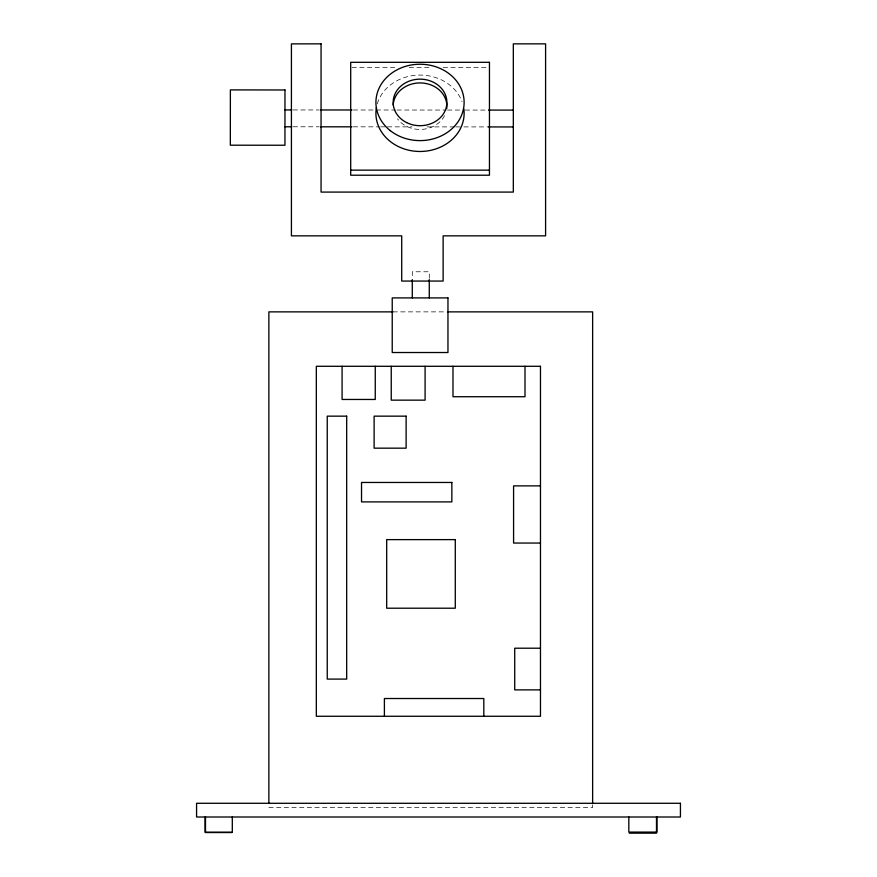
<?xml version="1.0" encoding="UTF-8"?>
<svg xmlns="http://www.w3.org/2000/svg" width="877" height="877" viewBox="0 0 877 877"><rect width="100%" height="100%" fill="white"/><g stroke="black" fill="none" stroke-linecap="round" stroke-linejoin="round"><path stroke-width="0.66" stroke-dasharray="4.38 3.29" d="M352.061 67.376L396.952 67.376M409.197 67.376L430.958 67.376M443.203 67.376L488.094 67.376M393.006 311.872L446.459 311.872M293.17 109.943L319.118 109.965M353.278 109.987L395.626 110.02M396.985 110.02L446.163 110.053M447.533 110.053L463.922 110.064M465.292 110.064L488.511 110.085M293.159 126.781L319.107 126.803M353.267 126.825L379.215 126.847M380.585 126.847L386.044 126.847M387.415 126.847L412.004 126.869M427.033 126.88L454.352 126.902M455.711 126.902L462.552 126.902M463.911 126.902L488.5 126.924M592.633 804.845L592.633 807.585L268.877 807.585L268.877 804.845M429.27 278.305L429.27 271.771L412.289 271.771L412.289 278.305M377.263 103.892A44.102 38.193 0 0 1 418.702 75.093A44.102 38.193 0 0 1 462.047 101.699M444.562 115.654A26.858 23.262 0 0 1 422.122 129.379A26.858 23.262 0 0 1 397.489 118.855"/><path stroke-width="1.32" d="M284.981 89.936L284.948 145.242L230.333 145.198L230.377 89.892L284.981 89.98M350.701 170.149L489.454 170.149M393.006 311.872L268.877 311.872L268.877 803.475M447.687 311.872L592.633 311.872L592.633 803.475M540.473 485.88L513.582 485.88L513.582 543.049L540.473 543.049M540.473 648.213L514.722 648.213L514.722 689.881L540.473 689.881M231.901 832.536L205.492 832.536L205.492 817.002M629.258 833.15L656.5 833.15L656.5 817.002M284.97 109.932L291.8 109.943M320.489 109.965L351.907 109.987M488.511 110.085L513.1 110.096M284.959 126.781L291.789 126.781M320.478 126.803L351.896 126.825M488.5 126.924L513.089 126.946M656.939 817.002L656.939 832.098L628.82 832.098L628.82 817.002M525.005 366.29L525.005 396.722L452.992 396.722L452.992 366.29M483.808 716.268L483.808 698.52L384.4 698.52L384.4 716.268M429.27 279.61L429.27 297.906M425.093 366.29L425.093 400.153L391.241 400.153L391.241 366.29M412.289 279.61L412.289 297.906M375.257 366.29L375.257 399.463L342.085 399.463L342.085 366.29M232.306 817.002L232.306 832.262L205.086 832.262L205.086 817.002M463.856 109.033A44.102 38.193 0 0 1 419.151 151.469A44.102 38.193 0 0 1 376.408 107.542M393.192 104.977A26.858 23.262 0 0 1 422.122 82.997A26.858 23.262 0 0 1 446.733 108.616M321.059 43.85L291.416 43.872L291.416 235.847L401.71 235.847L401.71 281.057L443.126 281.057L443.126 235.847L545.593 235.847L545.593 43.85L513.319 43.85L513.319 192.085L321.059 192.085L321.059 43.85M489.454 62.311L350.701 62.311L350.701 175.214L489.454 175.214L489.454 62.311M447.961 297.906L392.227 297.906L392.227 352.521L447.961 352.521L447.961 297.906M540.473 366.29L316.334 366.29L316.334 716.268L540.473 716.268L540.473 366.29M346.678 416.158L327.242 416.158L327.242 679.094L346.678 679.094L346.678 416.158M406.117 416.158L374.117 416.158L374.117 448.169L406.117 448.169L406.117 416.158M451.852 482.46L361.532 482.46L361.532 501.896L451.852 501.896L451.852 482.46M455.284 539.618L386.691 539.618L386.691 608.21L455.284 608.21L455.284 539.618M680.431 803.288L196.569 803.288L196.569 817.002L680.431 817.002L680.431 803.288M390.309 130.651A44.102 38.193 0 0 0 463.1 110.601A44.102 38.193 0 0 0 406.654 66.027A44.102 38.193 0 0 0 390.309 130.651M406.588 122.572A26.858 23.262 0 0 0 446.886 102.423A26.858 23.262 0 0 0 406.588 82.274A26.858 23.262 0 0 0 406.588 122.572"/></g></svg>
